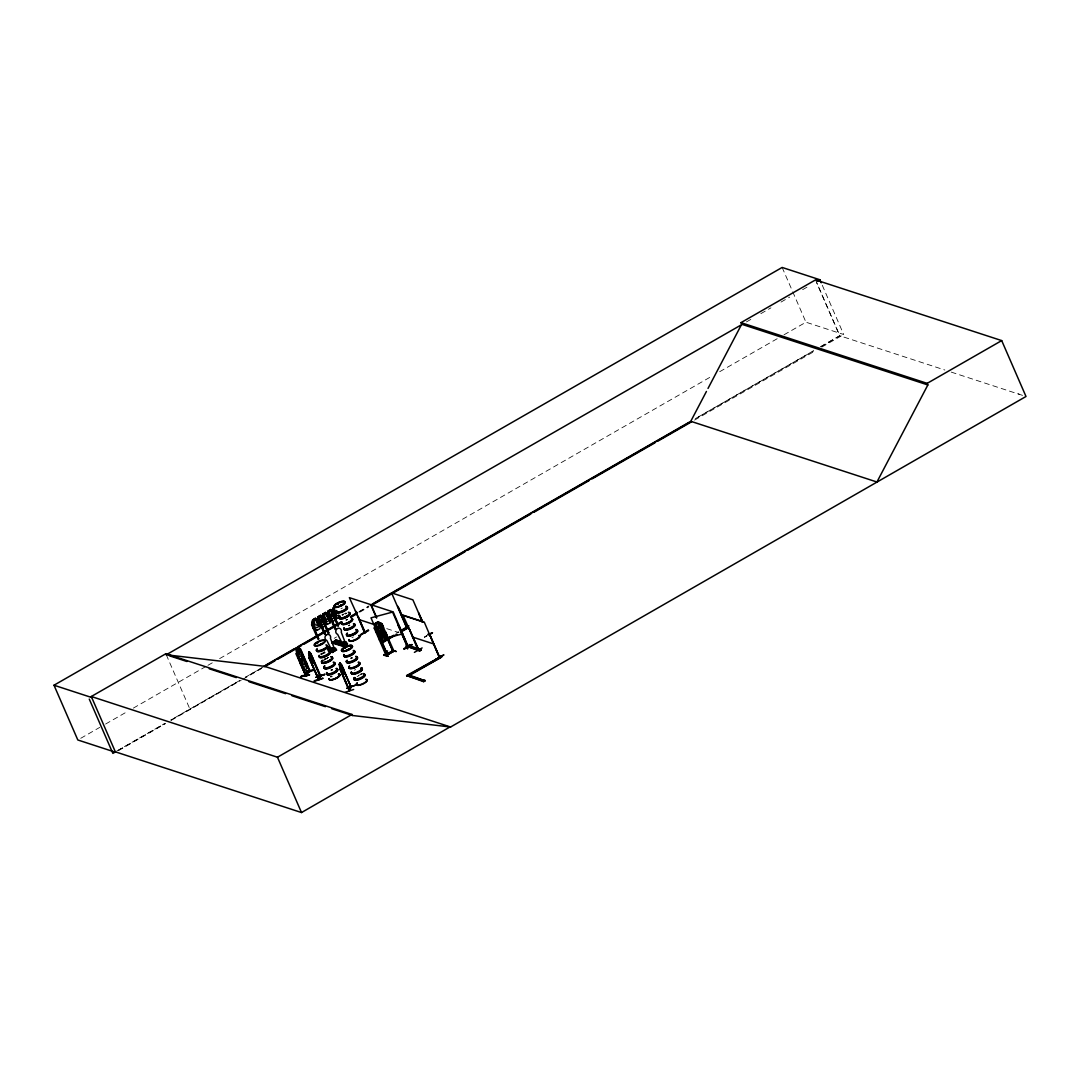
<?xml version="1.0" encoding="UTF-8"?>
<svg xmlns="http://www.w3.org/2000/svg" width="1080" height="1080" viewBox="0 0 1080 1080"><rect width="100%" height="100%" fill="white"/><g stroke="black" fill="none" stroke-linecap="round" stroke-linejoin="round"><path stroke-width="0.75" stroke-dasharray="5 3.75" d="M324.999 659.907L325.242 659.664M330.75 676.796A5.859 1.836 -23.5 0 1 331.911 676.053A5.872 1.85 -23.5 0 0 330.737 676.782L331.938 676.175M426.938 635.324L424.507 637.214L427.302 635.783M424.494 637.119L427.275 635.742M118.422 750.209L165.145 723.357M170.991 719.996L239.612 680.576L170.897 719.968M261.509 667.98L245.444 677.214L264.425 666.306M813.402 350.825L695.155 418.784L813.537 350.865M820.706 346.626L839.687 335.718L816.737 282.933M746.456 321.908L752.22 318.6M760.86 313.646L770.931 307.854M781.015 302.076L789.655 297.108M802.615 289.683L806.936 287.199M80.73 738.302L99.738 727.394M105.584 724.046L127.521 711.464M133.367 708.102L206.482 666.158M207.941 665.321L212.328 662.796M219.632 658.611L710.924 376.731M719.699 371.695L778.18 338.148M784.026 334.787L805.964 322.204L843.71 334.517L821.88 284.324M358.992 611.658L369.225 605.786M820.841 346.68L839.835 335.772L944.851 370.022M116.816 750.991L165.051 723.33M359.424 611.793L368.199 606.771M118.476 750.614L165.24 723.776M171.086 720.428L241.272 680.157M242.73 679.32L261.738 668.412M359.707 612.212L368.483 607.176M694.562 420.093L814.468 351.297M821.772 347.099L843.71 334.517M334.206 638.321L336.623 636.93M395.969 633.312L398.844 631.665M324.554 659.192L325.904 658.49A5.859 1.836 -23.5 0 0 324.581 659.205A5.872 1.85 -23.5 0 1 325.904 658.476M951.224 372.101L1022.814 395.456L1018.008 393.782M386.707 628.628L398.898 632.596M815.535 279.882L839.835 335.772M782.15 267.449L792.072 290.264M792.734 291.789L805.964 322.204M166.28 654.777L190.094 709.533M350.811 658.355A5.967 1.877 -23.5 0 1 352.242 657.747M350.676 658.031A5.967 1.877 -23.5 0 1 352.107 657.437M350.987 658.719A5.872 1.85 -23.5 0 1 352.39 658.139M361.017 674.217A5.967 1.877 -23.5 0 1 362.327 673.933M360.842 673.907A5.872 1.85 -23.5 0 1 362.124 673.637M358.304 675.567A5.967 1.877 -23.5 0 1 361.152 674.528M354.321 670.235A5.967 1.877 -23.5 0 1 355.671 669.533M357.129 676.634A5.872 1.85 -23.5 0 1 358.465 675.945M341.969 614.682A5.967 1.877 -23.5 0 1 343.319 613.98M344.75 613.386A5.967 1.877 -23.5 0 1 346.181 612.941M342.103 614.993A5.967 1.877 -23.5 0 1 343.454 614.29M344.885 613.697A5.967 1.877 -23.5 0 1 346.315 613.251M340.997 608.634A5.872 1.85 -23.5 0 1 342.414 608.04M342.293 615.357A5.872 1.85 -23.5 0 1 343.629 614.668M345.033 614.088A5.872 1.85 -23.5 0 1 346.437 613.643M348.489 625.86A5.872 1.85 -23.5 0 1 349.906 625.266M348.314 625.482A5.967 1.877 -23.5 0 1 349.758 624.888M346.073 620.298A5.859 1.836 -23.5 0 1 347.49 619.718M351.986 637.645A5.859 1.836 -23.5 0 1 353.322 636.957M320.99 654.494A5.967 1.877 -23.5 0 1 324.959 652.442M320.841 654.183A5.967 1.877 -23.5 0 1 324.824 652.131M320.747 653.832A5.886 1.85 -23.5 0 1 321.908 653.076M323.257 652.388A5.886 1.85 -23.5 0 1 324.675 651.807M321.192 654.845A5.872 1.85 -23.5 0 1 322.353 654.102M323.69 653.413A5.872 1.85 -23.5 0 1 325.107 652.82M331.007 670.262A5.967 1.877 -23.5 0 1 332.451 669.668M330.872 669.951A5.967 1.877 -23.5 0 1 332.316 669.344M331.182 670.626A5.872 1.85 -23.5 0 1 332.6 670.046M323.635 660.461A5.872 1.85 -23.5 0 1 324.797 659.718M326.133 659.03A5.872 1.85 -23.5 0 1 327.55 658.436M323.487 660.163A5.9 1.85 -23.5 0 1 327.416 658.125M330.885 677.147A5.872 1.85 -23.5 0 1 332.06 676.39M328.738 657.45L327.321 657.895A5.859 1.836 -23.5 0 1 328.725 657.49A5.872 1.85 -23.5 0 0 327.321 657.895L328.738 657.477M347.342 619.367A5.9 1.85 -23.5 0 0 345.924 619.961A5.9 1.85 -23.5 0 1 347.342 619.38"/><path stroke-width="1.5" d="M300.848 659.354C301.536 677.889 298.337 646.002 302.778 666.171L304.682 667.251L305.667 666.279L305.748 663.242M300.645 659.138L302.117 657.558L302.265 652.644L302.184 657.625L300.645 659.138L297.743 657.072M306.855 668.196C305.883 656.816 309.272 668.156 305.289 669.789L302.387 667.724M350.946 686.462L349.637 690.741L340.079 668.817M375.827 631.611L379.85 633.677L382.914 632.057L382.698 635.445L385.29 637.349L382.455 636.215L381.564 639.495L381.82 635.971L379.323 634.23L380.012 633.744L382.05 635.175L383.522 627.197L382.01 623.727L381.119 623.889M322.947 678.456L314.334 681.359M353.66 689.486L345.06 692.321M332.978 648.945L332.64 648.202L333.707 648.54M333.464 648.959L332.438 648.621L333.356 649.107M344.021 642.208L343.319 642.074M344.52 642.546L343.494 642.155L344.507 642.452M343.75 642.303L343.805 642.087M317.493 623.363L317.209 625.212L314.955 624.821L313.781 619.839M322.582 620.447L321.449 622.769L320.045 621.891M327.645 617.49L327.375 619.34L325.107 618.948M332.788 614.588L331.668 616.91L330.25 616.032M305.91 675.149L296.635 652.968M318.762 678.605L318.506 679.86L320.193 676.161M319.113 679.401L320.666 675.986L311.081 654.035C310.77 655.412 311.026 652.104 308.988 651.821L309.056 657.923L318.587 679.82M333.315 648.675L332.627 648.338L333.585 648.392M343.966 642.452L344.264 642.317M343.615 642.721L344.223 642.37M333.734 648.729L332.478 648.338M333.248 648.473L333.612 648.702M300.281 649.634L309.69 671.625L310.23 671.139L305.451 675.608L305.788 674.365M309.069 670.856L310.149 671.207L300.672 649.175L297.648 647.204L296.176 648.783M322.461 618.597L321.732 618.813L328.226 633.461M318.06 639.333L311.567 624.686L312.512 624.267L311.702 624.726L312.714 619.812L315.333 618.313M324.999 625.82L325.944 620.865L324.446 617.423L320.436 615.384L317.804 616.896L316.764 621.864L318.276 625.347L322.38 627.332L324.999 625.82L326.038 620.851L323.987 613.98L324.837 613.494L326.984 615.965L328.442 619.475L332.586 621.473L335.219 619.961L336.299 615.006L334.746 611.51L330.642 609.525L328.01 611.037L326.93 615.992M335.812 629.1L329.562 614.412L325.458 612.428L322.826 613.94L321.8 618.908L323.257 622.364L327.402 624.375L330.035 622.863L331.074 617.895L330.035 622.863M317.237 630.234L313.092 628.236L317.237 630.234L319.869 628.736L320.909 623.754L318.911 616.937L319.801 616.464L321.921 618.908M322.826 613.94L321.732 618.813L322.637 618.449L328.914 633.056M335.704 606.555L333.031 608.04L331.992 613.022L333.464 616.477L337.595 618.476L340.227 616.977M386.775 655.128L375.003 627.48L374.355 628.196L375.273 623.241L377.946 621.756M377.906 636.377L378.837 631.422L381.51 629.937L385.614 631.922L387.126 635.391L386.033 640.346L383.373 641.844L379.31 639.873M317.804 616.896L319.221 623.714L318.438 626.751L316.737 627.723L314.132 626.63L312.66 619.799L311.728 624.753M322.947 614.02L324.31 620.798L323.528 623.822L321.827 624.793L319.221 623.714M333.031 608.04L334.517 614.938L333.747 617.963L332.046 618.935L329.441 617.855L325.458 612.428M381.011 630.167L381.78 627.143L377.906 621.851L381.983 623.822M342.131 645.03L345.506 643.167L345.006 642.033L346.127 642.37L346.626 643.518L343.359 645.394L342.576 644.436L343.116 646.367L331.978 642.965L335.867 639.941C339.309 640.332 333.301 643.815 332.019 642.168M335.678 640.805L346.397 644.207L335.07 641.156L335.921 640.683M335.826 640.724L335.867 639.941M332.546 650.606L334.719 649.35L334.233 648.216L335.353 648.554L335.84 649.701L332.586 651.591C331.695 648.459 331.709 653.67 332.87 652.185M335.947 650.417L327.618 647.811M327.564 648.284C329.778 648.338 337.878 653.589 335.651 648.378L334.233 648.216M336.704 649.985L334.53 649.242M344.088 642.6L347.49 643.775L343.184 645.854L344.061 645.57M334.503 642.695L344.399 645.57L332.168 642.64M346.99 644.085L346.424 642.195L345.006 642.033M301.603 675.769C326.336 672.408 283.311 679.725 309.258 675.027M309.177 675.027L301.55 676.485M328.577 648.054L327.672 649.013M337.419 642.587L339.431 642.019M337.527 642.816L339.35 641.966M343.332 642.317L343.994 642.87M317.318 642.492A5.872 1.85 -23.5 0 0 316.859 646.11A5.872 1.85 -23.5 0 0 325.228 641.304A5.872 1.85 -23.5 0 0 317.318 642.492L317.939 642.695M337.973 603.895L337.19 604.112L338.121 603.666M337.298 604.139L337.635 604.071M337.743 603.518L337.46 603.693M320.855 644.112C321.881 643.842 321.529 643.316 322.056 644.031M340.848 605.61L341.253 604.827M340.889 605.286L342.428 604.787L341.429 604.949M345.411 647.879L344.993 648.121M344.588 648.189L344.642 647.77A5.872 1.85 -23.5 0 0 344.156 651.429A5.872 1.85 -23.5 0 0 352.512 646.623A5.859 1.836 -23.5 0 0 344.601 647.798A5.859 1.836 -23.5 0 0 344.156 651.402A5.859 1.836 -23.5 0 0 352.499 646.623A5.872 1.85 -23.5 0 0 344.601 647.811M348.867 648.756C349.205 649.229 349.475 649.229 348.34 649.094M312.012 657.302L312.161 661.028L309.757 657.194L308.988 651.821L310.878 654.696M310.041 656.559L309.123 652.779L310.608 655.317M311 654.44L320.423 676.39L320.125 675.527M312.916 663.417L312.552 657.518M308.556 653.157L313.038 663.498L310.865 661.325L312.944 663.525L313.565 662.148L309.082 651.793M337.784 626.117L331.925 612.927L332.681 612.279L338.486 625.712M309.056 657.923L318.911 679.712L309.218 657.585M316.17 677.227L324.837 674.474L316.251 677.079M319.869 675.905L318.803 678.78M318.168 679.063L320.166 675.824M351.014 687.096L349.245 690.863L339.781 668.912L339.822 662.769L341.631 665.672M339.66 664.173C343.413 667.332 342.913 674.474 339.566 664.2M340.2 668.156L349.394 690.498M339.822 662.769L343.44 668.452L343.656 674.514L341.564 672.246L343.75 674.487L344.21 673.151M355.334 685.233L347.045 688.095M355.293 685.22L346.95 688.311M392.729 650.862L393.593 650.363L393.93 651.159L381.807 623.795L381.186 624.226L393.066 651.659L381.051 623.957M706.442 391.433L690.768 421.295L877.365 482.152M708.008 388.449L740.907 325.728M876.933 482.018L927.855 384.952L927.167 383.36L741.002 322.637L741.69 324.243L927.855 384.952M332.492 648.554C336.285 646.178 333.518 655.142 332.559 648.365M408.092 647.271L398.682 625.185L408.105 647.231M387.545 650.862L384.993 655.034M409.698 644.558L407.484 648.999M305.087 674.798L309.191 671.099M351.27 687.299L341.631 665.132L351.175 687.366L342.009 666.981M374.99 627.737L374.207 628.142L386.168 655.614L385.736 654.71L393.444 650.322M336.015 640.413L332.492 642.681M343.859 645.935L333.882 642.749L338.863 640.859L337.743 640.521L333.882 642.749M344.358 645.638L334.463 642.506M383.873 654.561L388.004 656.208M383.67 655.168L388.112 656.249M349.124 689.675L349.488 690.431M296.649 653.265L295.92 653.697L305.707 675.581L296.541 652.941M317.507 642.681L317.831 642.654M321.071 643.977L322.299 643.464M333.49 648.5L332.694 648.675M332.572 612.414L338.337 625.671M296.946 648.743L297.446 648.257L299.228 650.714L299.484 654.575L296.865 648.756M300.821 659.435L302.387 657.842L305.289 659.907M301.59 659.394C303.224 658.098 304.884 663.282 304.628 664.74L303.062 664.362L301.509 659.408M313.646 670.1L306.14 671.288L313.605 670.086M309.447 671.058L305.654 674.582M355.414 610.794L364.635 632.921L364.635 631.894L365.377 632.772L349.353 597.645L370.697 604.611L376.407 617.746M382.118 641.52C384.642 640.845 388.733 639.346 386.006 639.198M406.445 627.305L407.228 627.21L402.881 629.802M406.485 627.359L407.565 628.034L398.628 607.662M407.74 646.907L408.051 646.758M418.568 649.499L418.621 650.133M418.919 650.295L418.203 650.389L408.983 628.263L418.919 650.295L402.921 615.114L424.264 622.08L439.209 657.167M337.19 604.112L338.013 603.639M320.963 644.018L321.84 643.68M305.748 675.54L305.788 675.513C292.41 647.15 295.461 641.358 298.134 655.533L300.024 656.613L301.023 655.628L301.104 652.59L297.729 647.19M386.127 655.506L393.795 651.119M387.018 655.155L375.03 627.629M332.762 612.576L332.073 612.968M325.661 634.973L319.397 620.285L318.641 620.636M349.353 648.959L348.732 648.81M333.14 642.519L336.987 640.292M338.863 640.859L335.138 643.383L338.985 641.142M339.863 641.169C332.1 647.312 339.903 640.94 340.983 641.52M327.632 649.188L330.197 647.703L327.753 649.471M345.492 644.085L344.304 644.774L343.265 642.37L344.547 641.723L345.587 644.112M331.29 651.699L330.669 650.268L332.087 650.444M347.045 643.626L345.924 643.275L342.063 645.516L341.442 644.085L342.873 644.261M331.952 650.727L334.611 649.269L330.466 638.375A3.146 2.808 -72.9 0 0 328.793 634.514A3.146 2.808 -72.9 0 0 325.148 636.62A3.146 2.808 -72.9 0 0 326.835 640.481L332.046 650.754L330.669 650.268M342.738 644.544L345.384 643.086L341.253 632.192A3.146 2.808 -72.9 0 0 339.566 628.331A3.146 2.808 -72.9 0 0 335.934 630.437A3.146 2.808 -72.9 0 0 337.608 634.298L342.819 644.571L341.442 644.085M336.272 649.809L333.045 652.118L328.131 650.727L332.856 652.212M397.615 606.042L407.106 628.236M360.68 634.568L368.429 630.072L360.666 634.878M360.666 634.918L368.631 630.531M422.253 622.08L418.581 612.873L422.888 622.039M408.2 647.082L397.845 624.888M386.721 639.05L386.006 639.131L390.231 636.606M386.168 639.644L382.428 641.628M382.347 641.938L390.272 637.497L387.869 639.05M407.133 627.939L402.867 630.167L406.877 627.885M407.079 646.205L407.268 646.137M404.244 649.094L412.007 644.679M428.18 634.527L432.459 632.812L429.894 634.311M403.893 648.662L411.764 644.504M429.651 634.136L432.432 632.759M411.993 644.665L404.042 648.999M439.533 657.329L429.962 635.108L439.479 657.018M422.132 647.919L414.396 652.374M438.858 656.37L439.56 656.289L438.925 656.586M435.861 659.34L443.624 654.926M435.888 659.448L443.799 654.993M115.506 751.883L112.887 753.395L89.275 699.098M741.002 322.637L815.535 279.882L1001.7 340.591L1026 396.482L450.589 727.015L352.445 715.487L351.999 714.461L165.834 653.751L91.3 696.505L115.56 752.288L77.814 739.976L54 685.22L782.15 267.449L819.896 279.76L821.218 282.798M165.834 653.751L166.28 654.777L742.136 324.378M817.02 281.421L819.896 279.76M312.795 619.88L315.333 618.422L318.087 621.108M324.297 620.77L326.903 621.851L328.603 620.879L329.373 617.855L328.091 611.105L330.642 609.647L333.382 612.333M334.139 608.081L335.029 607.608M313.821 619.852L314.672 619.367L316.859 621.851L317.925 616.977L320.476 615.398L324.581 617.395M329.589 614.507L329.13 611.077L330.021 610.605M318.613 620.811L319.302 620.365M337.568 613.44L335.313 613.062M338.796 614.993L337.095 615.965L334.49 614.871M340.106 616.896L337.608 618.368M265.451 665.321L294.678 648.554M297.608 646.88L341.456 621.716M351.689 615.843L357.534 612.495M372.141 604.112L689.31 422.145M341.888 621.864L264.425 666.306L166.28 654.777M350.663 616.829L356.508 613.481M371.115 605.097L691.214 421.443M264.668 666.738L274.901 660.865M277.817 659.192L301.212 645.773M304.142 644.085L326.079 631.503M328.995 629.829L340.7 623.12M350.933 617.247L355.32 614.723M371.412 605.502L464.994 551.799M467.91 550.125L530.793 514.053M533.709 512.379L589.275 480.492M592.205 478.818L655.074 442.746M658.004 441.058L691.632 421.767M377.244 622.796L380.052 626.792L378.932 629.114L376.853 626.724L376.394 623.282L377.285 622.809M378.918 631.49L381.51 630.045L384.21 632.718L385.344 635.324L384.561 638.348L382.86 639.333L380.255 638.24L378.959 631.503M379.85 633.569L382.482 632.164M401.72 630.005L408.901 625.887M393.876 635.216L383.819 640.98L384.115 641.668L397.049 634.244M401.058 631.085L408.254 626.967M383.036 640.724L383.332 641.412L393.39 635.648M400.586 631.517L406.337 628.223M401.355 631.773L408.55 627.656M386.006 654.737L392.688 651.038M393.849 651.213L386.357 655.533M406.134 646.043L407.646 645.179L420.984 649.526L419.769 651.078L406.134 646.043L419.472 650.403L420.984 649.526M406.431 646.731L407.943 645.867L421.281 650.214M406.931 676.242L408.146 674.69L425.129 680.819L423.63 681.683L406.634 675.554L441.302 656.37L441.599 657.045L409.212 675.621L408.915 674.946L441.302 656.37M409.846 674.568L441.599 657.045M927.167 383.36L1001.7 340.591M91.3 696.505L277.466 757.229L351.999 714.461M406.634 675.554L423.333 680.994L424.832 680.13M115.358 751.828L301.509 812.552L450.252 726.813M327.834 648.675L328.536 648.162L327.753 648.27M341.213 605.043L342.009 604.773M393.363 650.363L393.593 651.2M364.892 632.691L358.398 616.95M324.567 674.244L316.184 677.336M314.24 680.751L322.799 678.105M339.134 664.092L340.038 668.844M339.174 664.173L342.887 672.003L342.765 668.277M385.992 652.266L386.735 652.941L381.375 641.709M386.856 638.051L402.705 633.812M327.901 647.96L328.685 648.284M300.375 649.31L297.662 647.312M305.329 659.826L302.306 657.855M306.342 671.746L314.05 670.288M391.689 650.025L396.293 651.551L392.229 650.201M407.606 646.933L392.418 611.685L371.088 604.733L376.799 617.868M320.072 676.471L311.891 657.464M337.122 640.575L336.002 640.224L342.414 642.303M335.232 640.656L346.288 644.058M335.178 641.129L346.235 644.531M332.141 642.465L343.818 645.935M330.197 647.703L329.197 647.636M326.781 646.893L331.628 648.486L326.822 647.082M328.212 647.879L331.466 648.824M328.428 650.147L332.586 651.591M329.211 651.537L332.37 652.509M401.085 614.79L422.415 621.743M377.946 621.864L382.05 623.74M358.884 619.542L374.126 624.524M412.452 637.025L433.782 643.977M331.925 612.927L329.981 610.592M336.15 615.006L335.097 619.88M329.603 614.426L328.631 614.858L329.468 614.507L335.678 629.06M332.586 621.473L328.523 619.394M315.333 618.422L319.437 620.298M383.332 641.412L384.115 641.668M323.298 622.377L327.402 624.254M312.404 624.335L318.613 638.888M409.955 675.864L425.129 680.819M263.993 666.158L450.589 727.015M169.466 655.817L186.962 661.514M209.237 668.79L236.291 677.606M249.021 681.75L285.62 693.698M291.978 695.763L325.391 706.671M331.763 708.737L352.445 715.487M54 685.22L91.746 697.532M379.31 631.152L376.704 630.058L375.354 623.308M302.306 667.737L305.37 669.776M322.34 618.57L328.779 633.015M320.423 615.506L323.176 618.192M339.768 662.918L341.834 665.077M342.171 644.963L341.753 643.91M330.966 650.093L331.425 651.321M302.4 657.95L304.614 660.636M310.703 658.085L311.472 659.03L311.269 656.843M440.519 656.114L440.815 656.788M439.142 656.492L439.452 657.315M428.166 634.041L428.476 634.892M422.618 622.188L412.898 599.846L391.554 592.88L406.823 628.155M419.472 650.403L419.769 651.078M408.416 647.177L393.174 611.914L370.994 617.855L375.449 628.074M423.333 680.994L423.63 681.683M401.126 632.421L407.336 646.852M386.681 639.063L387.072 639.913M381.848 641.466L386.681 652.982L381.47 641.574M336.204 615.019L334.179 608.094M345.303 641.858L345.924 643.275M328.644 614.655L335.111 629.505M334.53 648.04L335.151 649.458M319.167 620.325L325.512 634.932M318.478 620.528L324.324 633.92M328.212 647.325L327.091 646.988M312.255 624.119L318.762 638.928M301.01 650.768L309.812 671.571L301.86 654.102M277.466 757.229L301.509 812.552M356.967 657.45A5.872 1.85 -23.5 0 1 352.593 662.04A5.872 1.85 -23.5 0 1 346.964 661.608M356.076 656.937A5.967 1.877 -23.5 0 1 356.036 659.691A5.967 1.877 -23.5 0 1 348.611 662.769A5.967 1.877 -23.5 0 1 347.342 660.569M358.398 662.445A5.9 1.85 -23.5 0 1 355.523 666.846A5.9 1.85 -23.5 0 1 349.164 666.738M358.276 662.175A5.9 1.85 -23.5 0 1 358.25 664.889A5.9 1.85 -23.5 0 1 350.906 667.94A5.9 1.85 -23.5 0 1 349.65 665.766M353.444 650.903A5.967 1.877 -23.5 0 1 350.527 655.358A5.967 1.877 -23.5 0 1 344.101 655.236M355.712 656.33A5.872 1.85 -23.5 0 1 352.85 660.717A5.872 1.85 -23.5 0 1 346.518 660.596M353.525 651.294A5.872 1.85 -23.5 0 1 351.351 655.344A5.872 1.85 -23.5 0 1 344.075 656.181M355.941 656.627A5.967 1.877 -23.5 0 1 355.901 659.381A5.967 1.877 -23.5 0 1 348.476 662.459A5.967 1.877 -23.5 0 1 347.207 660.258M353.308 650.592A5.967 1.877 -23.5 0 1 350.393 655.047A5.967 1.877 -23.5 0 1 343.966 654.926M353.902 650.403A5.872 1.85 -23.5 0 1 349.515 654.98A5.872 1.85 -23.5 0 1 343.886 654.548M364.473 674.676A5.886 1.85 -23.5 0 1 359.37 679.55A5.886 1.85 -23.5 0 1 355.05 678.132M363.555 674.163A5.967 1.877 -23.5 0 1 363.528 676.917A5.967 1.877 -23.5 0 1 356.089 679.995A5.967 1.877 -23.5 0 1 354.834 677.795M365.85 679.604A5.886 1.85 -23.5 0 1 365.823 682.304A5.886 1.85 -23.5 0 1 358.493 685.355A5.886 1.85 -23.5 0 1 357.237 683.181M365.702 679.28A5.872 1.85 -23.5 0 1 365.675 681.98A5.872 1.85 -23.5 0 1 358.358 685.031A5.872 1.85 -23.5 0 1 357.102 682.857M359.411 663.066A5.872 1.85 -23.5 0 1 355.037 667.656A5.872 1.85 -23.5 0 1 349.407 667.224M359.303 662.756A5.9 1.85 -23.5 0 1 354.901 667.359A5.9 1.85 -23.5 0 1 349.245 666.927M360.936 668.129A5.967 1.877 -23.5 0 1 358.02 672.584A5.967 1.877 -23.5 0 1 351.581 672.462M363.204 673.556A5.872 1.85 -23.5 0 1 360.342 677.943A5.872 1.85 -23.5 0 1 354.011 677.822M361.017 668.52A5.872 1.85 -23.5 0 1 358.844 672.57A5.872 1.85 -23.5 0 1 351.567 673.407M363.42 673.852A5.967 1.877 -23.5 0 1 363.393 676.607A5.967 1.877 -23.5 0 1 355.955 679.685A5.967 1.877 -23.5 0 1 354.699 677.484M361.625 667.926A5.967 1.877 -23.5 0 1 357.17 672.584A5.967 1.877 -23.5 0 1 351.445 672.152M361.395 667.615A5.886 1.85 -23.5 0 1 357.007 672.206A5.886 1.85 -23.5 0 1 351.365 671.787M349.61 613.4A5.872 1.85 -23.5 0 1 345.236 617.99A5.872 1.85 -23.5 0 1 339.606 617.558M349.542 613.008A5.967 1.877 -23.5 0 1 345.087 617.665A5.967 1.877 -23.5 0 1 339.363 617.234M351.851 618.503A5.9 1.85 -23.5 0 1 347.463 623.106A5.9 1.85 -23.5 0 1 341.807 622.688M351.743 618.246A5.9 1.85 -23.5 0 1 347.342 622.85A5.9 1.85 -23.5 0 1 341.699 622.418M346.086 606.852A5.967 1.877 -23.5 0 1 343.17 611.307A5.967 1.877 -23.5 0 1 336.744 611.186M348.368 612.279A5.872 1.85 -23.5 0 1 348.327 614.979A5.872 1.85 -23.5 0 1 341.01 618.017A5.872 1.85 -23.5 0 1 339.768 615.843M346.181 607.244A5.872 1.85 -23.5 0 1 343.305 611.631A5.872 1.85 -23.5 0 1 336.974 611.51M348.584 612.576A5.967 1.877 -23.5 0 1 348.543 615.33A5.967 1.877 -23.5 0 1 341.118 618.408A5.967 1.877 -23.5 0 1 339.849 616.207M345.951 606.542A5.967 1.877 -23.5 0 1 343.035 610.996A5.967 1.877 -23.5 0 1 336.609 610.875M345.735 606.231A5.872 1.85 -23.5 0 1 342.873 610.619A5.872 1.85 -23.5 0 1 336.541 610.497M357.102 630.625A5.872 1.85 -23.5 0 1 352.728 635.216A5.872 1.85 -23.5 0 1 347.099 634.784M356.198 630.113A5.967 1.877 -23.5 0 1 356.171 632.867A5.967 1.877 -23.5 0 1 348.745 635.945A5.967 1.877 -23.5 0 1 347.476 633.744M359.316 635.675A5.9 1.85 -23.5 0 1 354.929 640.278A5.9 1.85 -23.5 0 1 349.272 639.846M359.154 635.351A5.872 1.85 -23.5 0 1 354.78 639.927A5.872 1.85 -23.5 0 1 349.151 639.509M351.243 618.908A5.872 1.85 -23.5 0 1 349.056 622.957A5.872 1.85 -23.5 0 1 341.793 623.781M359.235 635.472A5.9 1.85 -23.5 0 1 354.834 640.076A5.9 1.85 -23.5 0 1 349.191 639.657M353.579 624.065A5.967 1.877 -23.5 0 1 351.365 628.196A5.967 1.877 -23.5 0 1 343.98 629.033M355.846 629.505A5.872 1.85 -23.5 0 1 355.82 632.205A5.872 1.85 -23.5 0 1 348.502 635.243A5.872 1.85 -23.5 0 1 347.261 633.069M353.66 624.47A5.872 1.85 -23.5 0 1 351.486 628.519A5.872 1.85 -23.5 0 1 344.21 629.343M356.062 629.802A5.967 1.877 -23.5 0 1 356.036 632.543A5.967 1.877 -23.5 0 1 348.611 635.634A5.967 1.877 -23.5 0 1 347.342 633.433M353.444 623.754A5.967 1.877 -23.5 0 1 350.527 628.223A5.967 1.877 -23.5 0 1 344.101 628.101M354.038 623.565A5.872 1.85 -23.5 0 1 349.65 628.155A5.872 1.85 -23.5 0 1 344.021 627.723M330.156 652.442A5.872 1.85 -23.5 0 1 324.594 657.005A5.872 1.85 -23.5 0 1 319.666 656.289M330.089 652.05A5.967 1.877 -23.5 0 1 324.432 656.681A5.967 1.877 -23.5 0 1 319.437 655.965M328.779 651.632A5.967 1.877 -23.5 0 1 329.603 651.74M330.993 656.856A5.9 1.85 -23.5 0 1 330.966 659.57A5.9 1.85 -23.5 0 1 323.622 662.634A5.9 1.85 -23.5 0 1 322.367 660.447M330.925 656.748A5.872 1.85 -23.5 0 1 330.899 659.448A5.872 1.85 -23.5 0 1 323.582 662.486A5.872 1.85 -23.5 0 1 322.326 660.312M326.984 645.705A5.967 1.877 -23.5 0 1 322.529 650.349A5.967 1.877 -23.5 0 1 316.805 649.917M329.238 651.132A5.872 1.85 -23.5 0 1 324.864 655.709A5.872 1.85 -23.5 0 1 319.235 655.277M327.051 646.096A5.872 1.85 -23.5 0 1 322.677 650.673A5.872 1.85 -23.5 0 1 317.048 650.255M328.644 651.308A5.967 1.877 -23.5 0 1 326.43 655.438A5.967 1.877 -23.5 0 1 319.046 656.276M326.849 645.394A5.967 1.877 -23.5 0 1 322.394 650.038A5.967 1.877 -23.5 0 1 316.67 649.607M325.809 644.963A5.872 1.85 -23.5 0 1 325.769 647.663A5.872 1.85 -23.5 0 1 318.452 650.714A5.872 1.85 -23.5 0 1 317.209 648.54M337.649 669.668A5.872 1.85 -23.5 0 1 332.087 674.217A5.872 1.85 -23.5 0 1 327.159 673.515M337.581 669.276A5.967 1.877 -23.5 0 1 331.925 673.907A5.967 1.877 -23.5 0 1 326.93 673.191M336.272 668.844A5.967 1.877 -23.5 0 1 337.095 668.966M338.58 674.298A5.9 1.85 -23.5 0 1 335.704 678.699A5.9 1.85 -23.5 0 1 329.346 678.591M331.925 657.248A5.9 1.85 -23.5 0 1 326.822 662.121A5.9 1.85 -23.5 0 1 322.488 660.717M338.418 673.961A5.872 1.85 -23.5 0 1 336.231 678.024A5.872 1.85 -23.5 0 1 328.968 678.848M332.127 657.761A5.872 1.85 -23.5 0 1 327.74 662.337A5.872 1.85 -23.5 0 1 322.11 661.905M338.486 674.082A5.9 1.85 -23.5 0 1 336.299 678.159A5.9 1.85 -23.5 0 1 328.995 678.983M332.006 657.437A5.9 1.85 -23.5 0 1 326.903 662.31A5.9 1.85 -23.5 0 1 322.569 660.906M334.463 662.931A5.967 1.877 -23.5 0 1 330.021 667.575A5.967 1.877 -23.5 0 1 324.297 667.143M336.731 668.345A5.872 1.85 -23.5 0 1 332.357 672.935A5.872 1.85 -23.5 0 1 326.727 672.503M334.544 663.323A5.872 1.85 -23.5 0 1 330.17 667.899A5.872 1.85 -23.5 0 1 324.54 667.481M336.137 668.534A5.967 1.877 -23.5 0 1 333.221 673.002A5.967 1.877 -23.5 0 1 326.795 672.881M333.504 662.499A5.967 1.877 -23.5 0 1 333.477 665.24A5.967 1.877 -23.5 0 1 326.038 668.331A5.967 1.877 -23.5 0 1 324.783 666.117M333.288 662.188A5.872 1.85 -23.5 0 1 333.261 664.889A5.872 1.85 -23.5 0 1 325.944 667.94A5.872 1.85 -23.5 0 1 324.702 665.766M321.422 621.675L320.531 624.969L320.787 621.446L318.29 619.691L318.978 619.218L321.017 620.636L321.881 617.531L321.665 620.919L324.257 622.823L321.422 621.675M331.641 615.816L330.75 619.11L330.993 615.587L328.482 613.737L331.236 614.777L332.1 611.672L331.884 615.047L334.476 616.964L331.641 615.816M378.905 628.034L378.014 631.314L378.257 627.79L375.745 625.941L378.5 626.994L379.363 623.875L379.148 627.264L381.74 629.168L378.905 628.034M383.616 634.973L383.332 636.808L381.078 636.431L379.944 631.463L380.835 630.99L383.616 634.973M350.636 686.894L348.935 690.053L350.636 686.894M343.926 650.93A5.9 1.85 -23.5 0 0 352.323 646.11A5.9 1.85 -23.5 0 0 344.372 647.298A5.9 1.85 -23.5 0 0 343.926 650.93M344.007 651.119A5.9 1.85 -23.5 0 0 352.404 646.299A5.9 1.85 -23.5 0 0 344.453 647.487A5.9 1.85 -23.5 0 0 344.007 651.119M336.569 606.879A5.9 1.85 -23.5 0 0 344.966 602.06A5.9 1.85 -23.5 0 0 337.014 603.248A5.9 1.85 -23.5 0 0 336.569 606.879M336.798 607.379A5.872 1.85 -23.5 0 0 345.168 602.573A5.872 1.85 -23.5 0 0 337.244 603.747A5.872 1.85 -23.5 0 0 336.798 607.379M336.65 607.068A5.9 1.85 -23.5 0 0 345.047 602.249A5.9 1.85 -23.5 0 0 337.095 603.423A5.9 1.85 -23.5 0 0 336.65 607.068M347.544 623.308A5.9 1.85 -23.5 0 0 351.945 618.705A5.9 1.85 -23.5 0 1 347.544 623.282A5.9 1.85 -23.5 0 1 341.888 622.863A5.9 1.85 -23.5 0 0 347.544 623.308M316.629 645.624A5.9 1.85 -23.5 0 0 325.04 640.805A5.9 1.85 -23.5 0 0 317.088 641.993A5.9 1.85 -23.5 0 0 316.629 645.624"/></g></svg>
